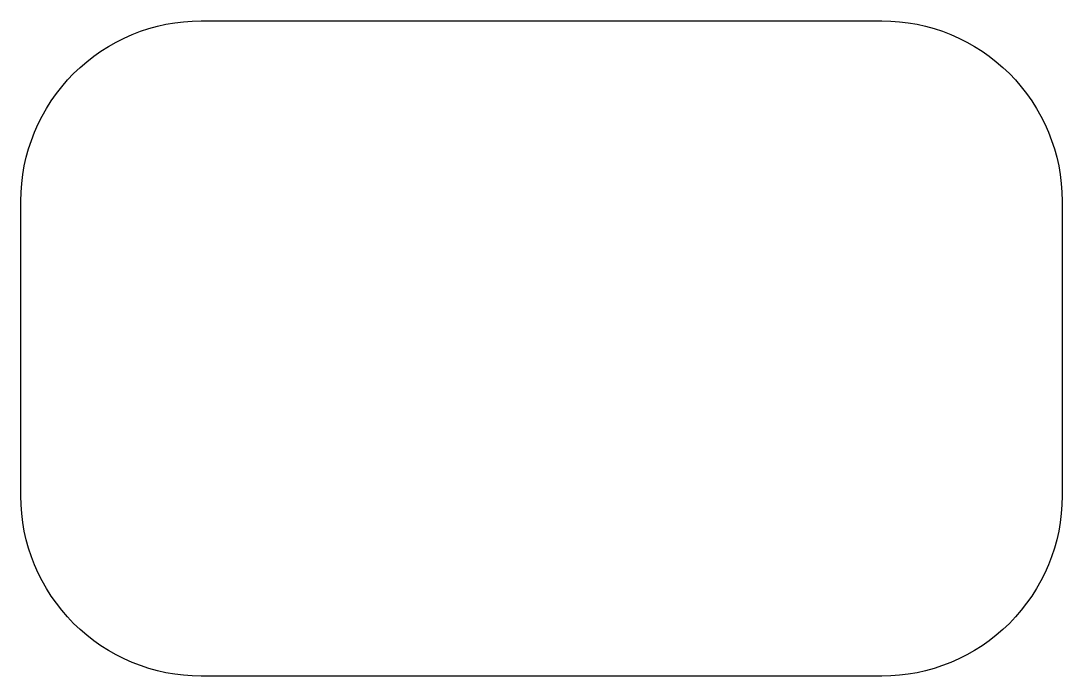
# Model space of a CAD drawing. Header units: millimetres. Extents: x 0 to 126, y 0 to 80.
import ezdxf

# ---------------------------------------------------------------- set-up
doc = ezdxf.new("R2010")
doc.units = ezdxf.units.MM
doc.layers.add('CUT', color=1, linetype='Continuous')

msp = doc.modelspace()

# ---------------------------------------------------------------- linework, layer by layer
at = {"layer": 'CUT'}
msp.add_lwpolyline([(104.51, 0), (21.89, 0), (20.81, 0.03), (19.74, 0.11), (18.68, 0.24), (17.62, 0.42), (16.57, 0.66), (15.53, 0.94), (14.51, 1.28), (13.51, 1.67), (12.53, 2.1), (11.57, 2.58), (10.64, 3.11), (9.73, 3.69), (8.85, 4.31), (8, 4.97), (7.19, 5.67), (6.41, 6.41), (5.67, 7.19), (4.97, 8), (4.31, 8.85), (3.69, 9.73), (3.11, 10.64), (2.58, 11.57), (2.1, 12.53), (1.67, 13.51), (1.28, 14.51), (0.94, 15.53), (0.66, 16.57), (0.42, 17.62), (0.24, 18.68), (0.11, 19.74), (0.03, 20.81), (0, 21.89), (0, 57.71), (0.03, 58.78), (0.11, 59.85), (0.24, 60.92), (0.42, 61.98), (0.66, 63.03), (0.94, 64.06), (1.28, 65.08), (1.67, 66.08), (2.1, 67.07), (2.58, 68.03), (3.11, 68.96), (3.69, 69.87), (4.31, 70.75), (4.97, 71.59), (5.67, 72.41), (6.41, 73.18), (7.19, 73.93), (8, 74.63), (8.85, 75.29), (9.73, 75.91), (10.64, 76.48), (11.57, 77.01), (12.53, 77.49), (13.51, 77.93), (14.51, 78.32), (15.53, 78.65), (16.57, 78.94), (17.62, 79.18), (18.68, 79.36), (19.74, 79.49), (20.81, 79.57), (21.89, 79.6), (104.51, 79.6), (105.59, 79.57), (106.66, 79.49), (107.72, 79.36), (108.78, 79.18), (109.83, 78.94), (110.87, 78.65), (111.89, 78.32), (112.89, 77.93), (113.87, 77.49), (114.83, 77.01), (115.76, 76.48), (116.67, 75.91), (117.55, 75.29), (118.4, 74.63), (119.21, 73.93), (119.99, 73.18), (120.73, 72.41), (121.43, 71.59), (122.09, 70.75), (122.71, 69.87), (123.29, 68.96), (123.82, 68.03), (124.3, 67.07), (124.73, 66.08), (125.12, 65.08), (125.46, 64.06), (125.74, 63.03), (125.98, 61.98), (126.16, 60.92), (126.29, 59.85), (126.37, 58.78), (126.4, 57.71), (126.4, 21.89), (126.37, 20.81), (126.29, 19.74), (126.16, 18.68), (125.98, 17.62), (125.74, 16.57), (125.46, 15.53), (125.12, 14.51), (124.73, 13.51), (124.3, 12.53), (123.82, 11.57), (123.29, 10.64), (122.71, 9.73), (122.09, 8.85), (121.43, 8), (120.73, 7.19), (119.99, 6.41), (119.21, 5.67), (118.4, 4.97), (117.55, 4.31), (116.67, 3.69), (115.76, 3.11), (114.83, 2.58), (113.87, 2.1), (112.89, 1.67), (111.89, 1.28), (110.87, 0.94), (109.83, 0.66), (108.78, 0.42), (107.72, 0.24), (106.66, 0.11), (105.59, 0.03), (104.51, 0)], close=True, dxfattribs=at)

doc.saveas('drawing.dxf')
